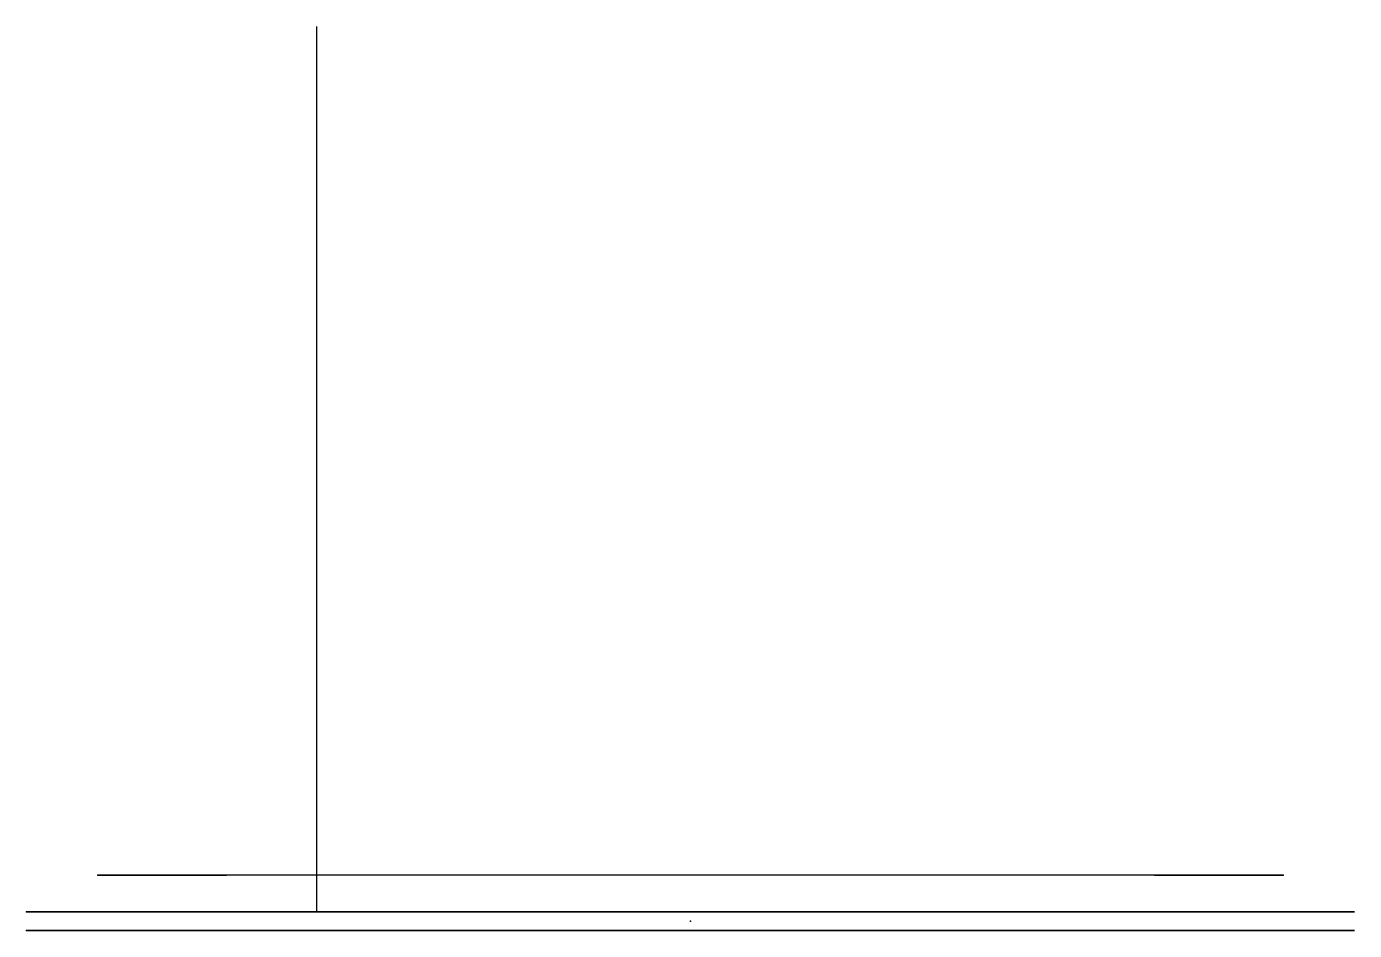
# Model space of a CAD drawing. Header units: centimetres. Extents: x 0 to 91.4, y 0 to 62.2.
import ezdxf

# ---------------------------------------------------------------- set-up
doc = ezdxf.new("R2010")
doc.units = ezdxf.units.CM
doc.header["$MEASUREMENT"] = 0
for name, color, linetype in [('QR Code v3_Sketch1', 7, 'Continuous'), ('QR Code v3_Sketch2', 7, 'Continuous'), ('QR Code v3_Sketch3', 7, 'Continuous')]:
    doc.layers.add(name, color=color, linetype=linetype)

msp = doc.modelspace()

# ---------------------------------------------------------------- linework, layer by layer
at = {"layer": 'QR Code v3_Sketch1'}
for p, q in [((0, 0), (91.44, 0)), ((91.44, 0, 60.96), (0, 0, 60.96)), ((0, 0, 60.96), (0, 0)), ((91.44, 0), (91.44, 0, 60.96))]:
    msp.add_line(p, q, dxfattribs=at)
msp.add_point((0, 0), dxfattribs=at)
at = {"layer": 'QR Code v3_Sketch2'}
for p, q in [((4.911, 3.81, 13.75), (4.911, 3.81, 47.21)), ((77.69, 3.81, 4.911), (13.75, 3.81, 4.911)), ((77.69, 3.81, 56.049), (13.75, 3.81, 56.049)), ((86.529, 3.81, 47.21), (86.529, 3.81, 13.75)), ((0, 1.27, 60.96), (91.44, 1.27, 60.96)), ((91.44, 1.27), (0, 1.27)), ((0, 1.27), (0, 1.27, 60.96)), ((0, 1.27, 30.48), (91.44, 1.27, 30.48)), ((45.72, 1.27), (45.72, 1.27, 60.96)), ((91.44, 1.27, 60.96), (91.44, 1.27))]:
    msp.add_line(p, q, dxfattribs=at)
at = {"layer": 'QR Code v3_Sketch2', "extrusion": (0, 1, 0)}
for centre, start, end in [((-13.75, 13.75, 3.81), 270, 0), ((-13.75, 47.21, 3.81), 0, 90), ((-77.69, 13.75, 3.81), 180, 270), ((-77.69, 47.21, 3.81), 90, 180)]:
    msp.add_arc(centre, 8.839, start, end, dxfattribs=at)
at = {"layer": 'QR Code v3_Sketch2'}
for p in [(4.911, 3.81, 47.21), (4.911, 3.81, 13.75), (13.75, 3.81, 56.049), (13.75, 3.81, 4.911), (13.75, 3.81, 47.21), (77.69, 3.81, 4.911), (77.69, 3.81, 56.049), (86.529, 3.81, 13.75), (86.529, 3.81, 47.21), (0, 1.27), (12.5, 1.27, -10), (20, 1.27, 5), (20, 1.27, 55.96), (71.44, 1.27, 55.96), (71.44, 1.27, 5)]:
    msp.add_point(p, dxfattribs=at)
at = {"layer": 'QR Code v3_Sketch3'}
msp.add_line((20, 1.27, 5), (20, 62.23, 5), dxfattribs=at)
for p in [(20, 1.27, 5), (45.72, 0.635, 5)]:
    msp.add_point(p, dxfattribs=at)

doc.saveas('drawing.dxf')
